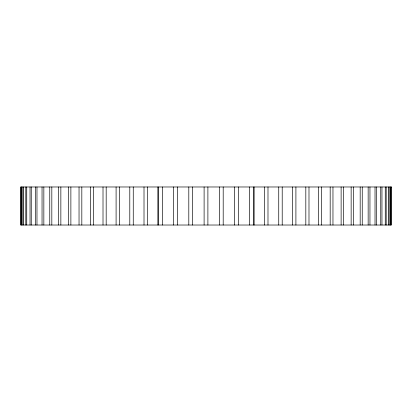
<?xml version="1.0" encoding="UTF-8"?>
<svg xmlns="http://www.w3.org/2000/svg" width="412" height="412" viewBox="0 0 412 412"><rect width="100%" height="100%" fill="white"/><g stroke="black" fill="none" stroke-linecap="round" stroke-linejoin="round"><path stroke-width="0.62" d="M390.921 186.981L390.921 225.019M390.612 186.981L390.612 225.019M389.186 186.981L389.186 225.019M388.557 186.981L388.557 225.019M386.193 186.981L386.193 225.019M385.261 186.981L385.261 225.019M381.97 186.981L381.97 225.019M380.739 186.981L380.739 225.019M376.547 186.981L376.547 225.019M375.023 186.981L375.023 225.019M369.955 186.981L369.955 225.019M368.153 186.981L368.153 225.019M362.246 186.981L362.246 225.019M360.176 186.981L360.176 225.019M353.47 186.981L353.47 225.019M351.142 186.981L351.142 225.019M343.685 186.981L343.685 225.019M341.121 186.981L341.121 225.019M332.963 186.981L332.963 225.019M330.177 186.981L330.177 225.019M321.37 186.981L321.37 225.019M318.378 186.981L318.378 225.019M308.99 186.981L308.99 225.019M305.817 186.981L305.817 225.019M295.909 186.981L295.909 225.019M292.577 186.981L292.577 225.019M282.21 186.981L282.21 225.019M278.739 186.981L278.739 225.019M267.991 186.981L267.991 225.019M264.406 186.981L264.406 225.019M254.137 186.981L254.132 225.019M253.349 186.981L253.349 225.019M249.677 186.981L249.677 225.019M238.383 186.981L238.383 225.019M234.649 186.981L234.649 225.019M223.196 186.981L223.196 225.019M219.421 186.981L219.421 225.019M207.895 186.981L207.895 225.019M204.105 186.981L204.105 225.019M192.579 186.981L192.579 225.019M188.804 186.981L188.804 225.019M177.351 186.981L177.351 225.019M173.617 186.981L173.617 225.019M162.323 186.981L162.323 225.019M158.651 186.981L158.651 225.019M157.863 186.981L157.868 225.019M147.594 186.981L147.594 225.019M144.009 186.981L144.009 225.019M133.261 186.981L133.261 225.019M129.79 186.981L129.79 225.019M119.423 186.981L119.423 225.019M116.091 186.981L116.091 225.019M106.183 186.981L106.183 225.019M103.01 186.981L103.01 225.019M93.622 186.981L93.622 225.019M90.63 186.981L90.63 225.019M81.823 186.981L81.823 225.019M79.037 186.981L79.037 225.019M70.879 186.981L70.879 225.019M68.315 186.981L68.315 225.019M60.858 186.981L60.858 225.019M58.53 186.981L58.53 225.019M51.824 186.981L51.824 225.019M49.754 186.981L49.754 225.019M43.847 186.981L43.847 225.019M42.045 186.981L42.045 225.019M36.977 186.981L36.977 225.019M35.453 186.981L35.453 225.019M31.261 186.981L31.261 225.019M30.03 186.981L30.03 225.019M26.739 186.981L26.739 225.019M25.807 186.981L25.807 225.019M23.443 186.981L23.443 225.019M22.814 186.981L22.814 225.019M21.388 186.981L21.388 225.019M21.079 186.981L21.079 225.019M391.4 186.981L20.6 186.981L20.6 225.019L391.4 225.019L391.4 186.981"/></g></svg>
